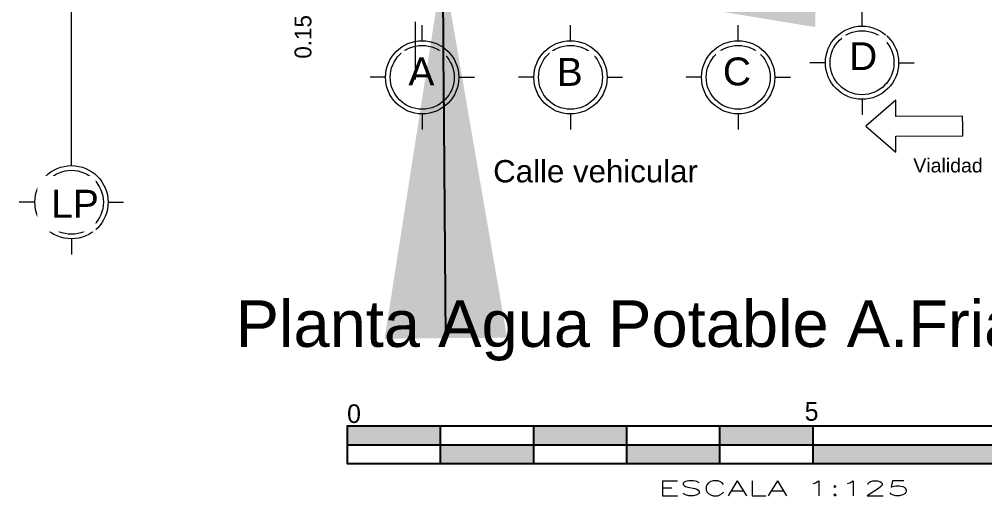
# Model space of a CAD drawing. Header units: millimetres. Extents: x -9559 to 23034, y -7226 to 22400.
# Drawn here: x 244.16 to 254.52, y 33.44 to 38.56 of the extents above; entities that cross this region are included whole.
import ezdxf
from ezdxf import colors
from ezdxf.entities.mleader import LeaderData, LeaderLine
from ezdxf.enums import TextEntityAlignment as Align
from ezdxf.math import Vec2, Vec3

# ---------------------------------------------------------------- set-up
doc = ezdxf.new("R2010")
doc.units = ezdxf.units.MM
doc.header["$LTSCALE"] = 0.02
doc.linetypes.add('ACAD_ISO10W100', pattern=[18, 12, -3, 0, -3])
doc.linetypes.add('DASHED2', pattern=[0.375, 0.25, -0.125])
for name, color, linetype, lineweight in [('A-ANNO-DIMS', 251, 'Continuous', 9), ('A_DIM-1', 251, 'Continuous', 18), ('I-FURN', 9, 'Continuous', 9), ('IH-AGUA FRIA', 140, 'Continuous', 5), ('S-GRID', 253, 'ACAD_ISO10W100', 5), ('S-GRID-IDEN', 253, 'Continuous', 9)]:
    doc.layers.add(name, color=color, linetype=linetype, lineweight=lineweight)
doc.layers.add('IH-PLANO BASE', color=250, linetype='DASHED2', lineweight=5, transparency=0.55)
doc.styles.add('Arial_3', font='arial.ttf', dxfattribs={"height": 0.18})
doc.styles.add('Arial_5', font='arial.ttf', dxfattribs={"height": 0.003})
doc.styles.add('CUADROS', font='arial.ttf')
doc.styles.add('ROMANS', font='', dxfattribs={"width": 0.8})
doc.styles.add('SIM1', font='SIMPLEX.shx', dxfattribs={"width": 1.1, "height": 0.25})
doc.styles.get("Standard").update_dxf_attribs({"font": 'GOTHIC.TTF'})
doc.styles.get('ROMANS').set_extended_font_data('VNI-Avo')
doc.dimstyles.get("Standard").update_dxf_attribs({"dimtxt": 0.18, "dimasz": 0.18, "dimexe": 0.18, "dimexo": 0.0625, "dimgap": 0.09, "dimtad": 0, "dimzin": 3, "dimdsep": 46, "dimtxsty": 'Standard', "dimblk": 'ARCHTICK', "dimcen": 0.09, "dimadec": 0, "dimazin": 0, "dimtfac": 1, "dimtofl": 0, "dimtmove": 0, "dimatfit": 3, "dimldrblk": 'ARCHTICK', "dimfxl": 1, "dimtolj": 1, "dimtzin": 0, "dimarcsym": 0})
pattern_1 = [(0, (4.440892098500626e-16, 1.110223024625157e-16), (0, 6.985000000000003), [5.080000000000002, -1.905]), (90, (4.440892098500626e-16, 1.110223024625157e-16), (-6.985000000000003, 4.277078946022133e-16), [5.080000000000002, -1.905])]

# ---------------------------------------------------------------- blocks, each defined once
blk = doc.blocks.new('Rejilla - Extremo inicial de rejilla - Círculo-11506-Nivel 1')
h = blk.add_hatch()
h.set_pattern_fill('ANGLE', color=256)
h.set_pattern_definition(pattern_1)
h.paths.add_polyline_path([(4.440892098500626e-16, 0.003933347039519308), (4.440892098500626e-16, 0.004519967864130559, 0.414213562373095), (-0.004519967864129892, 1.110223024625157e-16), (-0.003933347039518864, 1.110223024625157e-16, -0.4142135623730951)])
h.paths.add_polyline_path([(4.440892098500626e-16, -0.003933347039519031), (4.440892098500626e-16, -0.004519967864130447, 0.4142135623730951), (0.004519967864130781, 1.110223024625157e-16), (0.003933347039519308, 1.110223024625157e-16, -0.4142135623730951)])
at = {"layer": 'A_DIM-1', "true_color": 0x000000, "transparency": 33554661}
h = blk.add_hatch(dxfattribs=at)
h.set_pattern_fill('ANGLE', color=18)
h.set_pattern_definition(pattern_1)
h.paths.add_polyline_path([(4.440892098500626e-16, 0.004519967864130559), (4.440892098500626e-16, 0.003933347039519308, -0.4142135623730951), (0.003933347039519308, 1.110223024625157e-16), (0.004519967864130781, 1.110223024625157e-16, 0.414213562373095)])
h.paths.add_polyline_path([(-0.003933347039518864, 1.110223024625157e-16), (-0.004519967864129892, 1.110223024625157e-16, 0.414213562373095), (4.440892098500626e-16, -0.004519967864130447), (4.440892098500626e-16, -0.003933347039519031, -0.4142135623730951)])
at = {"layer": 'S-GRID'}
h = blk.add_hatch(dxfattribs=at)
h.set_pattern_fill('ANGLE', color=256)
h.set_pattern_definition(pattern_1)
h.paths.add_polyline_path([(4.440892098500626e-16, 0.003933347039519308), (4.440892098500626e-16, 0.004519967864130559, 0.414213562373095), (-0.004519967864129892, 1.110223024625157e-16), (-0.003933347039518864, 1.110223024625157e-16, -0.4142135623730951)])
h.paths.add_polyline_path([(4.440892098500626e-16, -0.003933347039519031), (4.440892098500626e-16, -0.004519967864130447, 0.4142135623730951), (0.004519967864130781, 1.110223024625157e-16), (0.003933347039519308, 1.110223024625157e-16, -0.4142135623730951)])
at = {"layer": 'S-GRID', "linetype": 'Continuous'}
h = blk.add_hatch(dxfattribs=at)
h.set_pattern_fill('AR-B88', color=256, scale=0.1)
h.set_pattern_definition([(0, (4.440892098500626e-16, 1.110223024625157e-16), (0, 20.32000000000001), []), (90, (4.440892098500626e-16, 1.110223024625157e-16), (-10.16, 20.32000000000001), [20.32000000000001, -20.32000000000001])])
h.paths.add_polyline_path([(4.440892098500626e-16, 0.004519967864130559), (4.440892098500626e-16, 0.003933347039519308, -0.4142135623730951), (0.003933347039519308, 1.110223024625157e-16), (0.004519967864130781, 1.110223024625157e-16, 0.414213562373095)])
h.paths.add_polyline_path([(-0.003933347039518864, 1.110223024625157e-16), (-0.004519967864129892, 1.110223024625157e-16, 0.414213562373095), (4.440892098500626e-16, -0.004519967864130447), (4.440892098500626e-16, -0.003933347039519031, -0.4142135623730951)])
at = {"layer": 'S-GRID-IDEN', "linetype": 'Continuous'}
for p, q in [((4.440892098500626e-16, 0.003933347039519308), (4.440892098500626e-16, 0.005599919642168438)), ((-0.003933347039518864, 1.110223024625157e-16), (-0.005599919642168327, 1.110223024625157e-16)), ((0.003933347039519308, 1.110223024625157e-16), (0.005599919642168771, 1.110223024625157e-16)), ((4.440892098500626e-16, -0.003933347039519031), (4.440892098500626e-16, -0.005599919642168272))]:
    blk.add_line(p, q, dxfattribs=at)
for radius in [0.003933347039519153, 0.003434043439151541]:
    blk.add_circle((4.440892098500626e-16, 1.110223024625157e-16), radius, dxfattribs=at)
blk = doc.blocks.new('arrow1')
blk.add_lwpolyline([(4.233148477856725, -8.881784197001252e-16), (4.233148477856725, 0.4300341293495471), (1.310260253551152, 0.4300341293495471), (1.310260253551152, 1.136518764436731), (0, 0), (1.310260253551152, -1.136518764436732), (1.310260253551152, -0.430034129349548), (4.233148477856725, -0.430034129349548)], close=True)
blk = doc.blocks.new('_ArchTick')
at = {"color": 0, "linetype": 'ByBlock', "const_width": 0.15}
blk.add_lwpolyline([(-0.5, -0.5), (0.5, 0.5)], dxfattribs=at)
blk = doc.blocks.new('*D604')
at = {"layer": 'A-ANNO-DIMS', "color": 0, "lineweight": -2, "ltscale": 0.2, "transparency": 16777216}
for p, q in [((247.2057865645695, 39.20140239790639), (247.2057865645695, 39.38140239790639)), ((247.1440446979845, 39.20140239790639), (247.0257865645695, 39.20140239790639)), ((247.1440446979845, 39.05140232610079), (247.0257865645695, 39.05140232610079)), ((247.2057865645695, 39.05140232610079), (247.2057865645695, 38.69140232610079))]:
    blk.add_line(p, q, dxfattribs=at)
at = {"layer": 'A-ANNO-DIMS', "color": 0, "lineweight": -2, "ltscale": 0.2, "transparency": 16777216, "xscale": 0.18, "yscale": 0.18, "zscale": 0.18}
for p, rotation in [((247.2057865645695, 39.20140239790639), 270), ((247.2057865645695, 39.05140232610079), 90)]:
    blk.add_blockref('_ArchTick', p, dxfattribs=dict(at, rotation=rotation))
at = {"layer": 'A-ANNO-DIMS', "color": 0, "ltscale": 0.2, "transparency": 16777216, "insert": (247.2057865645694, 38.36786731590357), "char_height": 0.18, "attachment_point": 5, "rotation": 90}
blk.add_mtext('\\A1;0.15', dxfattribs=at)

msp = doc.modelspace()

# ---------------------------------------------------------------- linework, layer by layer
msp.add_lwpolyline([(257.6780791449569, 34.18338743518848), (247.6780791449692, 34.1833874351787), (247.6780791449729, 33.7833874355008), (257.6780791449606, 33.78338743550285)], close=True)
for points in [[(248.6780791449519, 34.1833874351787), (248.6780791449478, 33.78338743549693)], [(249.6780791430638, 34.1833874351787), (249.6780791430675, 33.78338743549307)], [(249.6780791430638, 34.1833874351787), (249.6780791430679, 33.7833874355008)], [(250.678079144906, 34.18338743518188), (250.6780791449096, 33.78338743549625)], [(251.6780791448828, 34.18338743518257), (251.6780791448865, 33.7833874355008)], [(252.6780791448596, 34.18338743518257), (252.6780791448637, 33.7833874355008)], [(247.6780791449692, 33.98338743518252), (257.6780791449569, 33.9833874351923)]]:
    msp.add_lwpolyline(points)
for points in [[(247.6780791449769, 33.98338743517866), (248.6780791449519, 33.98338743518252), (247.6780791449729, 34.18338743517484), (248.6780791449478, 34.1833874351787)], [(249.6780791430638, 33.98338743517616), (250.678079144906, 33.98338743517797), (249.6780791430638, 34.18338743517234), (250.678079144906, 34.18338743517415)], [(251.6780791448905, 33.98338743518252), (252.6780791448596, 33.98338743518252), (251.6780791448905, 34.1833874351787), (252.6780791448596, 34.1833874351787)], [(248.6780791449519, 33.78338743549307), (249.6780791430679, 33.78338743550466), (248.6780791449519, 33.98338743518252), (249.6780791430679, 33.98338743518639)], [(250.678079144906, 33.78338743549239), (251.6780791448905, 33.7833874355008), (250.678079144906, 33.98338743517797), (251.6780791448905, 33.98338743518252)], [(252.6780791448596, 33.78338743549307), (257.6780791449606, 33.78338743550285), (252.6780791448596, 33.98338743518252), (257.6780791449606, 33.98338743518457)]]:
    msp.add_solid(points)
at = {"layer": 'I-FURN'}
msp.add_line((244.7180833414969, 36.98413539101108), (244.7180833415015, 59.53082109796686), dxfattribs=at)

# ---------------------------------------------------------------- block references
at = {"layer": 'I-FURN', "xscale": 0.2459707820064471, "yscale": 0.2459707820064471, "zscale": 0.2459707820064471, "rotation": 0.0874350369594608}
msp.add_blockref('arrow1', (253.2473464710061, 37.40720109097821), dxfattribs=at)
at = {"layer": 'I-FURN', "xscale": 99.99999999999993, "yscale": 99.99999999999993, "zscale": 99.99999999999993}
msp.add_blockref('Rejilla - Extremo inicial de rejilla - Círculo-11506-Nivel 1', (244.7180833415015, 36.59080068705916), dxfattribs=at)
at = {"layer": 'S-GRID-IDEN', "color": 251, "true_color": 0x636466, "xscale": 99.99999999999993, "yscale": 99.99999999999993, "zscale": 99.99999999999993, "rotation": 180}
for p in [(253.2076653776216, 38.08999825884803), (248.4846438322114, 37.93329952903741), (251.877944855887, 37.93329952903741)]:
    msp.add_blockref('Rejilla - Extremo inicial de rejilla - Círculo-11506-Nivel 1', p, dxfattribs=at)
at = {"layer": 'S-GRID-IDEN', "color": 251, "true_color": 0x636466, "xscale": 99.99999999999993, "yscale": 99.99999999999993, "zscale": 99.99999999999993}
msp.add_blockref('Rejilla - Extremo inicial de rejilla - Círculo-11506-Nivel 1', (250.0772174253401, 37.93329952903741), dxfattribs=at)

# ---------------------------------------------------------------- texts
at = {"style": 'CUADROS'}
msp.add_text('Planta Agua Potable A.Fria -A.Caliente-1N', height=0.5, dxfattribs=at).set_placement((253.0811404212428, 35.28606455792226), align=Align.MIDDLE_CENTER)
at = {"style": 'ROMANS'}
for s, p in [('0', (247.6780791449692, 34.21865975642118)), ('5', (252.5917441411185, 34.24253958410077))]:
    msp.add_text(s, height=0.1999999998098545, rotation=359.9999999999919, dxfattribs=at).set_placement(p)
at = {"style": 'SIM1', "width": 1.8}
msp.add_text('ESCALA 1:125', height=0.1599999998478836, dxfattribs=at).set_placement((252.3672759750303, 33.517031050892), align=Align.MIDDLE)
at = {"layer": 'I-FURN', "style": 'CUADROS'}
msp.add_text('Vialidad', height=0.15, dxfattribs=at).set_placement((253.7583418125506, 36.9111570022481))

# ---------------------------------------------------------------- dimensions: what is measured, and where the dimension line sits
at = {"layer": 'A-ANNO-DIMS', "ltscale": 0.2}
dim = msp.add_linear_dim(base=(247.2057865645695, 39.05140232610079), p1=(247.2065446979844, 39.20140239790638), p2=(247.2065446979844, 39.05140232610078), angle=90, dimstyle='Standard', dxfattribs=at)
dim.commit()
dim.dimension.update_dxf_attribs({"geometry": '*D604', "text_midpoint": (247.2057865645694, 38.36786731590357), "dimtype": 160})

# ---------------------------------------------------------------- leaders
at = {"layer": 'IH-PLANO BASE'}
ml = msp.add_multileader_mtext('Standard', dxfattribs=at)
ml.set_content('NT:-1.20', color=256)
ml.set_leader_properties()
ml.build(insert=Vec2(0, 0))
ml.multileader.update_dxf_attribs({"dogleg_length": 1.909707975829022})
ctx = ml.context
ctx.base_point, ctx.char_height, ctx.landing_gap_size, ctx.plane_origin, ctx.plane_x_axis, ctx.plane_y_axis = Vec3(249.3514329663248, 39.13541103958918), 0.1, 0.2, Vec3(249.156743757946, 39.13386219449103), Vec3(0.9999683567120684, 0.00795522309966797), Vec3(-0.00795522309966797, 0.9999683567120684)
notes = []
notes.append((ctx, [(1, (1, 1, 0), (248.7067579974257, 39.13028234409603), (0.9999683567120685, 0.007955223099667971), 0.6446953691802549, [(0, [(248.7067579974252, 39.13028234409603)], 0, [])])]))
ctx.mtext.insert, ctx.mtext.text_direction, ctx.mtext.rotation, ctx.mtext.line_spacing_factor, ctx.mtext.flow_direction = Vec3(249.5510220934093, 39.18785313536409), Vec3(0.9999683567120684, 0.00795522309966797), 0.00795530701053509, 0.3, 5
for ctx, leaders in notes:
    for number, flags, end, landing, length, lines in leaders:
        leader = LeaderData()
        leader.index, (leader.has_last_leader_line, leader.has_dogleg_vector, leader.attachment_direction) = number, flags
        leader.last_leader_point, leader.dogleg_vector, leader.dogleg_length = Vec3(end), Vec3(landing), length
        for number, points, colour, breaks in lines:
            line = LeaderLine()
            line.index, line.vertices, line.color, line.breaks = number, Vec3.list(points), colors.encode_raw_color(colour), breaks
            leader.lines.append(line)
        ctx.leaders.append(leader)

# ---------------------------------------------------------------- next in the draw order: texts
at = {"layer": 'I-FURN', "insert": (244.5003744336524, 36.72424253892314), "char_height": 0.3, "width": 0.3280391682529283, "attachment_point": 1, "style": 'Arial_5', "bg_fill": 2}
msp.add_mtext('LP', dxfattribs=at)
at = {"layer": 'S-GRID-IDEN', "char_height": 0.3, "width": 0.3280391682529283, "attachment_point": 1, "style": 'Arial_5', "bg_fill": 3, "box_fill_scale": 1.25, "bg_fill_color": 256, "bg_fill_true_color": 13158600, "bg_fill_transparency": 0}
for s, insert in [('D', (253.068615366635, 38.31088726669503)), ('A', (248.3363404815055, 38.14631390915662)), ('B', (249.9286699356004, 38.14115487334158)), ('C', (251.7131415051809, 38.14631390915662))]:
    msp.add_mtext(s, dxfattribs=dict(at, insert=insert))

# ---------------------------------------------------------------- next in the draw order: linework, layer by layer
at = {"layer": 'IH-AGUA FRIA'}
msp.add_line((248.41033784782, 38.53028234409601), (248.41033784782, 37.90812765412147), dxfattribs=at)

# ---------------------------------------------------------------- next in the draw order: leaders
at = {"layer": 'IH-PLANO BASE'}
ml = msp.add_multileader_mtext('Standard', dxfattribs=at)
ml.set_content('NC:-0.40', color=256)
ml.set_leader_properties()
ml.build(insert=Vec2(0, 0))
ml.multileader.update_dxf_attribs({"dogleg_length": 1.909707975829022})
ctx = ml.context
ctx.base_point, ctx.char_height, ctx.landing_gap_size, ctx.plane_origin, ctx.plane_x_axis, ctx.plane_y_axis = Vec3(249.3476888921207, 38.99970737558325), 0.1, 0.2, Vec3(249.4571869674698, 38.9029151110567), Vec3(0.9999683567120684, 0.00795522309966797), Vec3(-0.00795522309966797, 0.9999683567120684)
notes = []
notes.append((ctx, [(1, (1, 1, 0), (248.7078372792418, 38.99461705217755), (0.9999683567120684, 0.007955223099667966), 0.6398718605284115, [(0, [(248.7067579974252, 39.13028234409603)], 0, [])])]))
ctx.mtext.insert, ctx.mtext.text_direction, ctx.mtext.rotation, ctx.mtext.line_spacing_factor, ctx.mtext.flow_direction = Vec3(249.5472780192053, 39.05214947135801), Vec3(0.9999683567120684, 0.00795522309966797), 0.00795530701053509, 0.3, 5
for ctx, leaders in notes:
    for number, flags, end, landing, length, lines in leaders:
        leader = LeaderData()
        leader.index, (leader.has_last_leader_line, leader.has_dogleg_vector, leader.attachment_direction) = number, flags
        leader.last_leader_point, leader.dogleg_vector, leader.dogleg_length = Vec3(end), Vec3(landing), length
        for number, points, colour, breaks in lines:
            line = LeaderLine()
            line.index, line.vertices, line.color, line.breaks = number, Vec3.list(points), colors.encode_raw_color(colour), breaks
            leader.lines.append(line)
        ctx.leaders.append(leader)

# ---------------------------------------------------------------- next in the draw order: texts
at = {"layer": 'IH-PLANO BASE', "insert": (249.2466163259386, 37.04424253892314), "char_height": 0.24, "width": 2.277841453377265, "attachment_point": 1, "style": 'Arial_3', "bg_fill": 3, "box_fill_scale": 1.25, "bg_fill_color": 256, "bg_fill_true_color": 13158600, "bg_fill_transparency": 0}
msp.add_mtext('Calle vehicular', dxfattribs=at)

doc.saveas('drawing.dxf')
